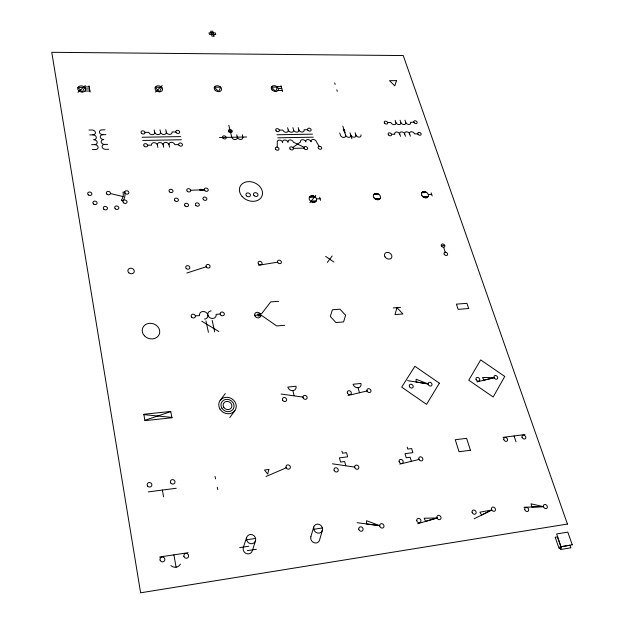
<?xml version="1.0" encoding="UTF-8"?>
<svg xmlns="http://www.w3.org/2000/svg" width="624" height="624" viewBox="0 0 624 624"><rect width="100%" height="100%" fill="white"/><g stroke="black" fill="none" stroke-linecap="round" stroke-linejoin="round"><path stroke-width="0.94" d="M277.189 147.155L277.282 142.483A2.87 2.184 24.3 0 1 279.349 140.119A2.87 2.184 24.3 0 1 282.672 142.373A2.87 2.176 24.6 0 1 284.723 140.018A2.87 2.176 24.6 0 1 288.046 142.264A2.863 2.168 24.8 0 1 290.082 139.916A2.863 2.168 24.8 0 1 293.397 142.163L304.067 147.225M322.397 530.306L319.55 540.095A4.758 4.29 50.9 0 1 313.973 542.669A4.758 4.29 50.9 0 1 310.885 536.71M310.846 536.718L313.739 526.945M255.536 540.829L252.252 550.898A4.836 4.524 49.9 0 1 246.355 553.566A4.836 4.524 49.9 0 1 243.352 547.443M243.305 547.451L246.644 537.397M229.78 417.565L234.866 410.678M327.327 262.439L332.179 255.996M220.194 400.335L225.303 393.572M309.878 202.73L315.791 195.39M425.17 197.753L425.997 196.747M425.646 197.808L426.543 196.732M426.176 197.792L427.081 196.708M426.808 197.668L427.619 196.685M423.93 197.363L424.382 196.817M424.312 197.527L424.921 196.794M424.726 197.66L425.459 196.771M422.612 192.668L423.501 191.607M423.15 192.644L424.055 191.568M423.688 192.629L424.546 191.607M424.234 192.605L424.991 191.693M424.772 192.59L425.412 191.818M425.311 192.566L425.802 191.974M422.074 192.691L422.838 191.779M377.177 199.688L378.082 198.65M377.676 199.735L378.635 198.627M378.245 199.703L379.197 198.604M378.916 199.547L379.751 198.58M375.898 199.306L376.405 198.713M376.295 199.469L376.966 198.697M376.717 199.594L377.52 198.674M374.704 194.501L375.664 193.409M375.258 194.477L376.217 193.385M375.82 194.454L376.717 193.432M376.373 194.438L377.169 193.526M376.935 194.415L377.598 193.658M377.489 194.392L377.988 193.822M374.143 194.516L374.993 193.549M312.655 202.199L313.568 201.209M313.147 202.277L314.153 201.185M313.685 202.301L314.738 201.162M314.301 202.238L315.315 201.139M315.097 201.989L315.9 201.115M313.7 196.825L314.184 196.31M314.863 196.786L309.527 196.989M311.392 201.739L311.821 201.279M311.789 201.926L312.406 201.256M312.203 202.075L312.991 201.232M310.214 196.966L311.197 195.905M310.791 196.942L311.844 195.811M311.376 196.919L312.398 195.811A3.916 3.05 27.2 0 1 316.306 200.881A3.916 3.05 27.2 0 1 309.863 200.468A3.916 3.05 27.2 0 1 312.359 195.811M311.953 196.895L312.897 195.881M312.538 196.872L313.357 195.991M313.123 196.849L313.786 196.139M309.629 196.981L310.284 196.279M155.423 92.087L162.154 85.527M77.977 92.329L85.348 85.605M292.789 147.467L300.511 142.022A2.847 2.153 25.5 0 1 302.515 139.675A2.847 2.153 25.5 0 1 305.822 141.913A2.847 2.145 25.7 0 1 307.811 139.573A2.847 2.145 25.7 0 1 311.111 141.812A2.839 2.137 26 0 1 313.092 139.472A2.839 2.137 26 0 1 316.384 141.703L319.036 146.258M491.696 510.011L481.642 515.05L479.895 512.171L491.696 510.011L474.146 518.801M266.003 476.518L286.174 467.821M144.885 420.28L170.773 411.629M186.872 273.008L206.154 266.807M437.011 517.982L425.607 521.407L424.156 518.232L437.011 517.982L417.659 523.747M494.099 377.699L483.943 380.211L482.555 377.473L494.099 377.699L476.861 381.927M399.82 464.116L418.977 459.467M348.044 395.483L367.06 390.967M204.321 189.774L200.101 190.546L199.813 189.298L204.321 189.774L190.694 190.242M258.617 265.247L277.555 262.181M247.315 550.649L256.386 549.26M159.541 557.014L188.089 552.716M239.616 547.615L248.719 546.234M313.739 529.269L322.382 527.982M246.566 539.791L255.598 538.442M148.372 491.876L176.241 488.264M503.053 437.354L524.948 434.585M284.661 325.307L276.689 325.946L261.947 315.697L257.93 316.001M254.693 315.299L260.715 314.847M393.268 307.913L400.6 307.343M195.367 315.916L199.532 315.596A4.321 3.697 22.6 0 1 202.878 311.516A4.321 3.697 22.6 0 1 207.847 314.98A4.306 3.674 23.4 0 0 212.8 318.443A4.306 3.674 23.4 0 0 216.107 314.356L220.217 314.051M257.486 314.145L261.495 313.841L270.73 301.899L278.624 301.33M441.34 245.723L444.772 245.528M310.736 201.318L316.165 201.107M374.993 198.775L380.195 198.565M423.103 196.864L428.134 196.661M373.675 194.54L378.862 194.337M421.707 192.707L426.73 192.512M316.477 198.908L320.104 198.767M428.282 194.555L431.644 194.423M124.543 192.098L123.014 192.153A15.101 12.098 14.5 0 1 121.462 200.179M524.004 507.273L543.465 506.657A2.262 1.786 51.1 0 0 546.803 508.31A2.262 1.786 51.1 0 0 545.883 504.699A2.262 1.786 51.1 0 0 543.473 506.633L531.804 506.992L531.071 503.833L543.465 506.657M293.335 148.364L304.028 148.13M147.615 145.22L151.531 145.142A3.026 2.348 17.5 0 1 153.949 142.67A3.026 2.348 17.5 0 1 157.373 145.025L157.88 147.436M178.636 144.604L174.798 144.674A3.003 2.324 18.5 0 0 171.382 142.342A3.003 2.324 18.5 0 0 169.01 144.791L169.533 147.194M92.422 149.612L95.464 149.542A3.104 2.418 14 0 0 98.062 147.022A3.104 2.418 14 0 0 94.591 144.62L91.549 144.682M108.592 149.269L105.573 149.331A3.089 2.402 14.6 0 1 102.102 146.944A3.089 2.402 14.6 0 1 104.668 144.425L107.679 144.37M391.482 134.3L394.805 134.238A2.746 2.005 29.4 0 1 396.552 131.992A2.746 2.005 29.4 0 1 399.766 134.152L400.507 136.36M417.83 133.832L414.562 133.887A2.738 1.981 29.9 0 0 411.356 131.742A2.738 1.981 29.9 0 0 409.648 133.973L410.397 136.172M219.422 137.491L246.659 136.999M277.828 137.826L313.31 137.179M142.717 140.462L181.412 139.753M89.825 134.901L92.843 134.846A3.097 2.395 14 0 1 96.299 137.233A3.097 2.395 14 0 1 93.717 139.721A3.097 2.402 14 0 1 97.18 142.116A3.097 2.402 14 0 1 94.591 144.62M104.988 129.808L101.993 129.854A3.073 2.363 14.6 0 0 99.434 132.311A3.073 2.363 14.6 0 0 102.882 134.683L105.877 134.636M276.994 134.761L312.429 134.152M142.061 137.257L180.703 136.586M88.967 130.042L91.978 130.003A3.089 2.379 14 0 1 95.425 132.374A3.089 2.379 14 0 1 92.843 134.846M279.318 130.127L282.883 130.073A2.847 2.145 24.4 0 0 286.182 132.311A2.847 2.145 24.4 0 0 288.218 129.987L287.586 127.709M307.616 129.683L304.106 129.737A2.831 2.122 25.2 0 1 302.117 132.046A2.831 2.122 25.2 0 1 298.834 129.815L298.186 127.553M144.986 132.405L148.879 132.343A3.003 2.309 17.3 0 0 152.279 134.683A3.003 2.309 17.3 0 0 154.697 132.249L154.19 129.878M175.835 131.921L172.013 131.976A2.987 2.293 18.3 0 1 169.658 134.394A2.987 2.293 18.3 0 1 166.265 132.07L165.75 129.706M228.4 131.087L232.089 131.032M387.613 122.577L390.913 122.53A2.73 1.981 29 0 0 394.118 124.683A2.73 1.981 29 0 0 395.858 122.468L395.132 120.292M413.837 122.218L410.584 122.265A2.722 1.966 29.5 0 1 408.884 124.472A2.722 1.966 29.5 0 1 405.694 122.327L404.953 120.159M84.271 86.892L89.185 86.884M276.877 86.627L281.237 86.619M85.621 88.951L89.56 88.943M278.296 88.553L281.783 88.553M85.004 91.01L89.926 91.003M277.953 90.496L282.321 90.488M211.552 34.546L213.626 34.577M211.107 32.768L213.174 32.799M143.879 414.632L171.873 417.401M379.618 525.626L366.514 523.965L366.561 520.712L379.618 525.626L357.092 522.701M281.089 394.056L302.89 397.075M332.444 463.811L354.619 467.103M428.041 383.9L416.146 382.028L416.114 379.259L428.041 383.9L407.597 380.624M110.565 193.588L123.162 196.599M121.446 200.265L122.951 200.928M201.794 321.212L218.837 331.508M325.627 256.378L333.887 262.041M514.043 435.965L516.04 441.823M431.114 192.871L432.175 195.975M443.609 247.26L445.271 252.197M399.766 134.152A2.746 1.997 29.6 0 1 401.505 131.906A2.746 1.997 29.6 0 1 404.719 134.066L405.46 136.266M400.054 120.229L400.78 122.398A2.722 1.966 29.3 0 0 403.978 124.543A2.722 1.966 29.3 0 0 405.694 122.327M355.15 132.701L355.852 134.94A2.785 2.059 27.8 0 0 359.096 137.132A2.785 2.059 27.8 0 0 360.945 134.846M334.675 82.898L335.15 84.435M336.812 89.794L337.288 91.338M350.041 132.787L351.889 138.778M342.857 126.173L345.602 135.119A2.792 2.075 27.4 0 0 348.855 137.319A2.792 2.075 27.4 0 0 350.735 135.034A2.792 2.067 27.6 0 0 353.987 137.233A2.792 2.067 27.6 0 0 355.852 134.94M339.76 132.967L340.447 135.213A2.8 2.083 27.2 0 0 343.715 137.42A2.8 2.083 27.2 0 0 345.602 135.119M407.183 447.057L407.776 449.085L411.7 448.586L412.901 452.657L405.023 453.664L406.216 457.759L410.163 457.252L411.356 461.354M319.644 197.145L320.564 200.382M292.898 127.631L293.537 129.901A2.839 2.129 24.9 0 0 296.829 132.132A2.839 2.129 24.9 0 0 298.834 129.815M280.964 85.652L282.594 91.455M358.082 387.73A4.306 3.627 37.6 0 0 360.929 383.456L353.09 384.251A4.306 3.627 37.6 0 0 358.082 387.73L359.486 392.761M341.913 451.097L342.459 453.18L346.554 452.665L347.654 456.823L339.44 457.86L340.532 462.049L344.651 461.518L345.751 465.715M242.252 134.745L242.845 137.069A2.909 2.223 22.2 0 1 240.677 139.448A2.909 2.223 22.2 0 1 237.331 137.171L236.738 134.839M228.805 125.276L231.793 137.264A2.917 2.223 21.9 0 0 235.147 139.55A2.917 2.223 21.9 0 0 237.323 137.171M292.89 390.632A4.376 3.791 33.6 0 0 295.994 386.256L287.82 387.083A4.376 3.791 33.6 0 0 292.89 390.632L294.169 395.772M212.183 320.416L214.679 331.843M205.959 320.892L208.424 332.35M159.986 129.792L160.485 132.163A2.995 2.301 18 0 0 163.886 134.488A2.995 2.301 18 0 0 166.265 132.07M157.373 145.025A3.011 2.34 17.8 0 1 159.783 142.561A3.011 2.34 17.8 0 1 163.199 144.908L163.714 147.319M215.062 476.479L215.553 478.858M217.261 487.211L217.76 489.622M162.365 490.058L163.597 496.844M88.998 85.855L90.113 92.032M173.878 554.853L176.116 567.232M102.882 134.683A3.081 2.379 14.6 0 0 100.324 137.163A3.081 2.379 14.6 0 0 103.771 139.542A3.081 2.395 14.6 0 0 101.205 142.038A3.081 2.395 14.6 0 0 104.668 144.425M160.493 132.163A2.995 2.309 17.7 0 1 158.098 134.589A2.995 2.309 17.7 0 1 154.69 132.249M163.207 144.908A3.011 2.332 18.2 0 1 165.594 142.451A3.011 2.332 18.2 0 1 169.01 144.791M293.537 129.901A2.839 2.137 24.7 0 1 291.517 132.218A2.839 2.137 24.7 0 1 288.218 129.987M400.787 122.398A2.73 1.973 29.2 0 1 399.056 124.613A2.73 1.973 29.2 0 1 395.858 122.468M404.719 134.066A2.738 1.989 29.8 0 1 406.442 131.82A2.738 1.989 29.8 0 1 409.648 133.973M124.683 191.989A16.684 13.361 14.5 0 1 123.045 200.85M204.508 319.075A4.321 3.697 22.6 0 0 207.847 314.98A4.306 3.674 23.4 0 1 211.154 310.908M180.453 564.096A6.146 5.967 45.3 0 1 170.898 565.562M268.858 469.474L267.68 474.068L264.529 470.028L268.858 469.474M396.934 307.624L394.992 314.613L402.956 313.981L396.934 307.624M345.61 315.245L343.582 321.922L335.915 322.538L330.314 316.446L332.397 309.785L340.025 309.208L345.61 315.245M396.482 80.66L394.781 85.862L389.524 80.652L396.482 80.66M277.43 87.103L275.621 91.478L271.385 87.118L277.43 87.103M220.662 87.196L218.626 91.65L214.383 87.204L220.662 87.196M161.725 87.282L159.455 91.822L155.212 87.298L161.725 87.282M84.817 87.407L82.22 92.056L77.977 87.415L84.817 87.407M504.746 376.428L493.178 397.004L468.764 380.195L480.675 359.908L504.746 376.428M439.39 383.198L426.543 404.36L401.7 387.145L414.89 366.28L439.39 383.198M561.296 548.051L559.042 548.434L555.196 537.241L557.45 536.866L561.296 548.051M570.796 547.802L560.617 549.526L559.728 546.959L569.907 545.243L570.796 547.802M572.239 544.814L561.023 546.71L556.631 533.957L567.801 532.124L572.239 544.814M567.434 524.059L140.611 592.8L51.761 52.307L403.244 55.552L567.434 524.059M470.418 450.263L459.03 451.737L455.263 439.741L466.604 438.321L470.418 450.263M171.943 417.752L144.947 420.638L143.816 414.274L170.734 411.458L171.943 417.752M468.694 308.529L458.149 309.364L456.401 304.145L466.931 303.326L468.694 308.529M344.518 129.511L343.239 129.535L344.908 132.881L344.518 129.511M215.709 34.507L209.414 34.414L209.017 32.838L215.303 32.939L215.709 34.507M214.024 36.153L211.949 36.122L210.709 31.2L212.776 31.231L214.024 36.153M78.975 90.94A4.04 3.026 13.9 0 0 85.566 90.028A4.04 3.026 13.9 0 0 80.465 85.909A4.04 3.026 13.9 0 0 78.975 90.94M156.117 90.566A3.9 2.917 17.7 0 0 162.49 90.043A3.9 2.917 17.7 0 0 157.778 85.8A3.9 2.917 17.7 0 0 156.117 90.566M215.179 90.238A3.806 2.824 20.7 0 0 221.426 90.09A3.806 2.824 20.7 0 0 217.058 85.722A3.806 2.824 20.7 0 0 215.179 90.238M272.08 89.911A3.721 2.73 23.3 0 0 278.187 90.129A3.721 2.73 23.3 0 0 274.162 85.66A3.721 2.73 23.3 0 0 272.08 89.911M141.64 133.388A2.012 1.544 16.9 0 0 144.947 133.068A2.012 1.544 16.9 0 0 142.529 130.853A2.012 1.544 16.9 0 0 141.64 133.388M176.296 132.733A1.981 1.521 18.8 0 0 179.587 132.616A1.981 1.521 18.8 0 0 177.349 130.315A1.981 1.521 18.8 0 0 176.296 132.733M144.253 146.227A2.02 1.568 17 0 0 147.576 145.891A2.02 1.568 17 0 0 145.142 143.653A2.02 1.568 17 0 0 144.253 146.227M179.104 145.431A1.997 1.544 19 0 0 182.411 145.291A1.997 1.544 19 0 0 180.157 142.974A1.997 1.544 19 0 0 179.104 145.431M222.979 138.224A1.95 1.49 21.4 0 0 226.184 138.13A1.95 1.49 21.4 0 0 223.969 135.837A1.95 1.49 21.4 0 0 222.979 138.224M228.86 131.875A1.942 1.474 21.6 0 0 232.042 131.789A1.942 1.474 21.6 0 0 229.835 129.511A1.942 1.474 21.6 0 0 228.86 131.875M275.738 149.464A1.927 1.466 24.3 0 0 278.905 149.518A1.927 1.466 24.3 0 0 276.822 147.163A1.927 1.466 24.3 0 0 275.738 149.464M304.348 148.73A1.903 1.443 25.7 0 0 307.484 148.98A1.903 1.443 25.7 0 0 305.573 146.554A1.903 1.443 25.7 0 0 304.348 148.73M290.074 149.05A1.911 1.451 25 0 0 293.241 149.292A1.911 1.451 25 0 0 291.33 146.858A1.911 1.451 25 0 0 290.074 149.05M318.49 148.418A1.895 1.427 26.4 0 0 321.602 148.668A1.895 1.427 26.4 0 0 319.683 146.258A1.895 1.427 26.4 0 0 318.49 148.418M276.136 130.876A1.903 1.435 24 0 0 279.263 130.954A1.903 1.435 24 0 0 277.204 128.63A1.903 1.435 24 0 0 276.136 130.876M307.928 130.276A1.88 1.404 25.5 0 0 311.025 130.533A1.88 1.404 25.5 0 0 309.137 128.154A1.88 1.404 25.5 0 0 307.928 130.276M384.548 123.1A1.825 1.326 28.7 0 0 387.52 123.536A1.825 1.326 28.7 0 0 385.796 121.165A1.825 1.326 28.7 0 0 384.548 123.1M414.086 122.694A1.81 1.303 29.8 0 0 417.011 123.123A1.81 1.303 29.8 0 0 415.28 120.775A1.81 1.303 29.8 0 0 414.086 122.694M388.409 134.839A1.841 1.342 29.1 0 0 391.396 135.268A1.841 1.342 29.1 0 0 389.657 132.873A1.841 1.342 29.1 0 0 388.409 134.839M418.088 134.308A1.817 1.318 30.2 0 0 421.021 134.737A1.817 1.318 30.2 0 0 419.273 132.366A1.817 1.318 30.2 0 0 418.088 134.308M125.362 193.502A2.09 1.669 15.7 0 0 128.817 193.097A2.09 1.669 15.7 0 0 126.313 190.765A2.09 1.669 15.7 0 0 125.362 193.502M123.505 202.784A2.098 1.693 15.6 0 0 126.984 202.363A2.098 1.693 15.6 0 0 124.465 200.015A2.098 1.693 15.6 0 0 123.505 202.784M115.276 208.775A2.114 1.708 15 0 0 118.786 208.346A2.114 1.708 15 0 0 116.259 205.975A2.114 1.708 15 0 0 115.276 208.775M103.966 209.321A2.129 1.716 14.2 0 0 107.429 208.681A2.129 1.716 14.2 0 0 104.715 206.443A2.129 1.716 14.2 0 0 103.966 209.321M93.577 204.017A2.129 1.716 13.5 0 0 97.055 203.377A2.129 1.716 13.5 0 0 94.349 201.146A2.129 1.716 13.5 0 0 93.577 204.017M88.335 194.891A2.122 1.7 13.3 0 0 91.806 194.267A2.122 1.7 13.3 0 0 89.107 192.044A2.122 1.7 13.3 0 0 88.335 194.891M107.008 194.236A2.106 1.685 14.5 0 0 110.44 193.619A2.106 1.685 14.5 0 0 107.749 191.412A2.106 1.685 14.5 0 0 107.008 194.236M204.805 190.632A2.02 1.607 20.8 0 0 208.143 190.445A2.02 1.607 20.8 0 0 205.834 188.05A2.02 1.607 20.8 0 0 204.805 190.632M203.44 199.664A2.036 1.622 20.8 0 0 206.794 199.469A2.036 1.622 20.8 0 0 204.469 197.051A2.036 1.622 20.8 0 0 203.44 199.664M195.858 205.483A2.044 1.638 20.4 0 0 199.243 205.28A2.044 1.638 20.4 0 0 196.911 202.847A2.044 1.638 20.4 0 0 195.858 205.483M185.008 205.912A2.051 1.646 19.7 0 0 188.417 205.709A2.051 1.646 19.7 0 0 186.077 203.268A2.051 1.646 19.7 0 0 185.008 205.912M174.892 200.741A2.059 1.646 19 0 0 178.316 200.538A2.059 1.646 19 0 0 175.984 198.104A2.059 1.646 19 0 0 174.892 200.741M169.51 191.857A2.051 1.638 18.6 0 0 172.926 191.669A2.051 1.638 18.6 0 0 170.609 189.244A2.051 1.638 18.6 0 0 169.51 191.857M187.255 191.24A2.036 1.622 19.7 0 0 190.632 191.053A2.036 1.622 19.7 0 0 188.315 188.643A2.036 1.622 19.7 0 0 187.255 191.24M242.081 196.396A11.942 9.407 23.6 0 0 261.83 196.404A11.942 9.407 23.6 0 0 248.945 181.615A11.942 9.407 23.6 0 0 242.081 196.396M246.449 195.803A2.332 1.841 23.4 0 0 250.302 195.811A2.332 1.841 23.4 0 0 247.806 192.917A2.332 1.841 23.4 0 0 246.449 195.803M254.007 195.523A2.324 1.833 23.9 0 0 257.845 195.538A2.324 1.833 23.9 0 0 255.349 192.644A2.324 1.833 23.9 0 0 254.007 195.523M373.971 197.73A3.83 2.917 30.2 0 0 380.219 198.526A3.83 2.917 30.2 0 0 376.607 193.417A3.83 2.917 30.2 0 0 373.971 197.73M421.933 195.632A3.775 2.824 32.1 0 0 428.048 196.794A3.775 2.824 32.1 0 0 424.765 191.638A3.775 2.824 32.1 0 0 421.933 195.632M128.794 272.758A3.253 2.73 15.8 0 0 134.191 271.97A3.253 2.73 15.8 0 0 130.268 268.258A3.253 2.73 15.8 0 0 128.794 272.758M186.225 268.492A2.122 1.771 20.4 0 0 189.743 268.203A2.122 1.771 20.4 0 0 187.333 265.637A2.122 1.771 20.4 0 0 186.225 268.492M206.466 267.166A2.106 1.747 22 0 0 209.992 267.111A2.106 1.747 22 0 0 207.769 264.436A2.106 1.747 22 0 0 206.466 267.166M258.445 263.874A2.059 1.693 25.7 0 0 261.885 264.03A2.059 1.693 25.7 0 0 259.857 261.3A2.059 1.693 25.7 0 0 258.445 263.874M277.852 262.72A2.051 1.669 26.9 0 0 281.252 262.876A2.051 1.669 26.9 0 0 279.224 260.169A2.051 1.669 26.9 0 0 277.852 262.72M385 256.831A3.962 3.104 32.7 0 0 391.459 257.969A3.962 3.104 32.7 0 0 388.097 252.439A3.962 3.104 32.7 0 0 385 256.831M441.519 246.113A1.942 1.474 34.6 0 0 444.647 246.737A1.942 1.474 34.6 0 0 442.993 244.023A1.942 1.474 34.6 0 0 441.519 246.113M444.241 254.264A1.95 1.49 35 0 0 447.377 255.021A1.95 1.49 35 0 0 445.864 252.252A1.95 1.49 35 0 0 444.241 254.264M144.394 335.782A8.869 7.706 17.8 0 0 159.284 334.222A8.869 7.706 17.8 0 0 149.261 323.341A8.869 7.706 17.8 0 0 144.394 335.782M191.599 317.078A2.168 1.856 21.7 0 0 195.25 316.961A2.168 1.856 21.7 0 0 192.972 314.168A2.168 1.856 21.7 0 0 191.599 317.078M220.639 314.894A2.145 1.825 24.2 0 0 224.227 314.777A2.145 1.825 24.2 0 0 221.949 312.016A2.145 1.825 24.2 0 0 220.639 314.894M255.177 316.352A3.182 2.691 27.2 0 0 260.504 316.594A3.182 2.691 27.2 0 0 257.439 312.281A3.182 2.691 27.2 0 0 255.177 316.352M221.887 408.19A6.731 6.014 28.8 0 0 233.267 409.016A6.731 6.014 28.8 0 0 227.401 399.352A6.731 6.014 28.8 0 0 221.887 408.19M220.007 409.102A8.978 8.018 28.8 0 0 235.178 410.194A8.978 8.018 28.8 0 0 227.347 397.309A8.978 8.018 28.8 0 0 220.007 409.102M223.766 407.285A4.485 4.009 28.8 0 0 231.348 407.846A4.485 4.009 28.8 0 0 227.448 401.396A4.485 4.009 28.8 0 0 223.766 407.285M282.664 400.241A2.207 1.927 33.9 0 0 286.338 400.78A2.207 1.927 33.9 0 0 284.591 397.519A2.207 1.927 33.9 0 0 282.664 400.241M303.147 397.948A2.192 1.903 35.3 0 0 306.774 398.728A2.192 1.903 35.3 0 0 305.245 395.413A2.192 1.903 35.3 0 0 303.147 397.948M347.467 393.237A2.168 1.841 37.8 0 0 351.008 394.001A2.168 1.841 37.8 0 0 349.448 390.741A2.168 1.841 37.8 0 0 347.467 393.237M367.091 391.037A2.153 1.81 38.7 0 0 370.578 392.036A2.153 1.81 38.7 0 0 369.229 388.736A2.153 1.81 38.7 0 0 367.091 391.037M147.631 486.096A2.387 2.254 21 0 0 151.694 485.761A2.387 2.254 21 0 0 149.23 482.531A2.387 2.254 21 0 0 147.631 486.096M170.734 482.992A2.363 2.223 26.3 0 0 174.775 482.945A2.363 2.223 26.3 0 0 172.544 479.591A2.363 2.223 26.3 0 0 170.734 482.992M409.399 386.576A2.129 1.755 40.3 0 0 412.815 387.559A2.129 1.755 40.3 0 0 411.427 384.314A2.129 1.755 40.3 0 0 409.399 386.576M428.267 384.595A2.122 1.732 40.9 0 0 431.652 385.577A2.122 1.732 40.9 0 0 430.248 382.356A2.122 1.732 40.9 0 0 428.267 384.595M476.073 379.532A2.098 1.661 42.1 0 0 479.349 380.71A2.098 1.661 42.1 0 0 478.124 377.504A2.098 1.661 42.1 0 0 476.073 379.532M494.083 377.637A2.09 1.638 42.5 0 0 497.336 378.815A2.09 1.638 42.5 0 0 496.096 375.632A2.09 1.638 42.5 0 0 494.083 377.637M286.12 467.548A2.285 2.051 40.3 0 0 289.864 468.569A2.285 2.051 40.3 0 0 288.553 464.95A2.285 2.051 40.3 0 0 286.12 467.548M354.744 467.555A2.262 1.966 44.3 0 0 358.34 468.803A2.262 1.966 44.3 0 0 357.193 465.2A2.262 1.966 44.3 0 0 354.744 467.555M334.097 470.246A2.278 1.997 43.6 0 0 337.732 471.502A2.278 1.997 43.6 0 0 336.609 467.867A2.278 1.997 43.6 0 0 334.097 470.246M399.11 461.659A2.239 1.895 45.4 0 0 402.589 463.133A2.239 1.895 45.4 0 0 401.638 459.553A2.239 1.895 45.4 0 0 399.11 461.659M418.868 459.085A2.231 1.864 45.8 0 0 422.308 460.543A2.231 1.864 45.8 0 0 421.34 456.994A2.231 1.864 45.8 0 0 418.868 459.085M503.81 439.6A2.168 1.732 46.4 0 0 507.117 441.012A2.168 1.732 46.4 0 0 506.056 437.611A2.168 1.732 46.4 0 0 503.81 439.6M522.085 437.268A2.161 1.7 46.6 0 0 525.377 438.68A2.161 1.7 46.6 0 0 524.285 435.302A2.161 1.7 46.6 0 0 522.085 437.268M160.095 560.102A2.457 2.402 40.8 0 0 164.206 561.155A2.457 2.402 40.8 0 0 162.981 557.099A2.457 2.402 40.8 0 0 160.095 560.102M183.901 556.319A2.449 2.363 45.4 0 0 187.894 557.645A2.449 2.363 45.4 0 0 186.927 553.566A2.449 2.363 45.4 0 0 183.901 556.319M246.597 539.916A4.805 4.477 48.1 0 0 254.296 542.701A4.805 4.477 48.1 0 0 252.369 534.745A4.805 4.477 48.1 0 0 246.597 539.916M313.7 529.066A4.727 4.251 49.6 0 0 321.025 532.327A4.727 4.251 49.6 0 0 319.472 524.503A4.727 4.251 49.6 0 0 313.7 529.066M379.72 525.97A2.34 2.036 50.9 0 0 383.253 527.732A2.34 2.036 50.9 0 0 382.559 523.887A2.34 2.036 50.9 0 0 379.72 525.97M358.784 529.136A2.356 2.067 50.8 0 0 362.341 530.915A2.356 2.067 50.8 0 0 361.678 527.038A2.356 2.067 50.8 0 0 358.784 529.136M416.777 520.65A2.324 1.973 51 0 0 420.264 522.389A2.324 1.973 51 0 0 419.515 518.599A2.324 1.973 51 0 0 416.777 520.65M436.909 517.6A2.309 1.942 51 0 0 440.365 519.332A2.309 1.942 51 0 0 439.592 515.572A2.309 1.942 51 0 0 436.909 517.6M472.103 512.218A2.293 1.888 50.9 0 0 475.519 513.934A2.293 1.888 50.9 0 0 474.692 510.229A2.293 1.888 50.9 0 0 472.103 512.218M491.47 509.285A2.278 1.856 50.9 0 0 494.863 510.986A2.278 1.856 50.9 0 0 494.013 507.312A2.278 1.856 50.9 0 0 491.47 509.285M524.761 509.504A2.27 1.817 51.2 0 0 528.115 511.189A2.27 1.817 51.2 0 0 527.218 507.546A2.27 1.817 51.2 0 0 524.761 509.504"/></g></svg>
